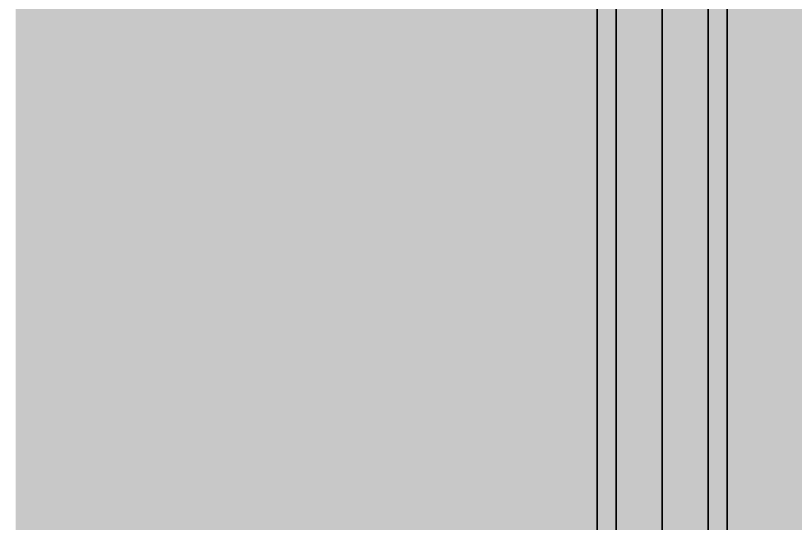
# Model space of a CAD drawing. Extents: x 7 to 469, y 84 to 397.
# Drawn here: x 87 to 126.8, y 240.34 to 266.25 of the extents above; entities that cross this region are included whole.
import ezdxf

# ---------------------------------------------------------------- set-up
doc = ezdxf.new("R2010")
doc.units = 0
doc.layers.get('0').update_dxf_attribs({"linetype": 'CONTINUOUS'})
for name, color, linetype in [('3D-MODEL', 1, 'CONTINUOUS'), ('RUN', 5, 'CONTINUOUS'), ('SUPPORT', 1, 'CONTINUOUS')]:
    doc.layers.add(name, color=color, linetype=linetype)

# ---------------------------------------------------------------- blocks, each defined once
blk = doc.blocks.new('RUN')
at = {"const_width": 1}
blk.add_lwpolyline([(0, 0), (1, 0)], dxfattribs=at)
at = {"flags": 9}
for tag, p in [('MAT', (0.349303, 0.182422)), ('SCH', (0.349303, 0.165755)), ('NOM', (0.349303, 0.149088))]:
    blk.add_attdef(tag, p, '', height=0.01, dxfattribs=at)
blk = doc.blocks.new('3DRUN')
at = {"color": 0, "linetype": 'CONTINUOUS'}
for points in [[(1, 0.353553, -0.353553), (1, 0.5), (0, 0.5), (0, 0.353553, -0.353553)], [(1, 0.5), (1, 0.353553, 0.353553), (0, 0.353553, 0.353553), (0, 0.5)], [(1, 0, -0.5), (1, 0.353553, -0.353553), (0, 0.353553, -0.353553), (0, 0, -0.5)], [(1, 0.353553, 0.353553), (1, 0, 0.5), (0, 0, 0.5), (0, 0.353553, 0.353553)], [(1, -0.353553, -0.353553), (1, 0, -0.5), (0, 0, -0.5), (0, -0.353553, -0.353553)], [(1, 0, 0.5), (1, -0.353553, 0.353553), (0, -0.353553, 0.353553), (0, 0, 0.5)], [(1, -0.353553, 0.353553), (1, -0.5), (0, -0.5), (0, -0.353553, 0.353553)], [(1, -0.5), (1, -0.353553, -0.353553), (0, -0.353553, -0.353553), (0, -0.5)]]:
    blk.add_3dface(points, dxfattribs=at)
blk = doc.blocks.new('3DLINSTP')
for p, q in [((0, 0), (0, -0.85)), ((0, -0.5), (-0.15, -0.4625)), ((0.15, -0.4625), (0, -0.5)), ((-0.5, -0.5), (-0.15, -0.5)), ((-0.15, -0.5375), (0, -0.5)), ((0, -0.5), (0.15, -0.5375)), ((0.5, -0.5), (0.15, -0.5)), ((-0.15, -1), (-0.15, -0.85)), ((-0.15, -0.85), (0.15, -0.85)), ((-0.075, -1), (-0.075, -0.85)), ((0, -1), (0, -0.85)), ((0.075, -1), (0.075, -0.85)), ((0.15, -0.85), (0.15, -1))]:
    blk.add_line(p, q)
at = {"extrusion": (-1, 0, 0)}
for centre in [(0.499999, -0.000001), (0.500001, 0.000001)]:
    blk.add_circle(centre, 0.000005, dxfattribs=at)
mesh = blk.add_polymesh((2, 10), dxfattribs=dict(n_close=True))
for k, corner in enumerate([(0, -0.500004, -0.000001), (0, -0.500003, 0.000002), (0, -0.500001, 0.000004), (0, -0.499998, 0.000004), (0, -0.499995, 0.000002), (0, -0.499994, -0.000001), (0, -0.499995, -0.000004), (0, -0.499998, -0.000005), (0, -0.500001, -0.000005), (0, -0.500003, -0.000004), (-0.15, -0.537298), (-0.15, -0.530174, 0.021923), (-0.15, -0.511526, 0.035472), (-0.15, -0.488474, 0.035472), (-0.15, -0.469826, 0.021923), (-0.15, -0.462702), (-0.15, -0.469826, -0.021923), (-0.15, -0.488474, -0.035472), (-0.15, -0.511526, -0.035472), (-0.15, -0.530174, -0.021923)]):
    mesh.set_mesh_vertex(divmod(k, 10), corner)
mesh = blk.add_polymesh((2, 10), dxfattribs=dict(n_close=True))
for k, corner in enumerate([(0, -0.500006, 0.000001), (0, -0.500005, 0.000004), (0, -0.500003, 0.000005), (0, -0.5, 0.000005), (0, -0.499997, 0.000004), (0, -0.499996, 0.000001), (0, -0.499997, -0.000002), (0, -0.5, -0.000004), (0, -0.500003, -0.000004), (0, -0.500005, -0.000002), (0.15, -0.537298), (0.15, -0.530174, 0.021923), (0.15, -0.511526, 0.035472), (0.15, -0.488474, 0.035472), (0.15, -0.469826, 0.021923), (0.15, -0.462702), (0.15, -0.469826, -0.021923), (0.15, -0.488474, -0.035472), (0.15, -0.511526, -0.035472), (0.15, -0.530174, -0.021923)]):
    mesh.set_mesh_vertex(divmod(k, 10), corner)
blk = doc.blocks.new('LINSTP')
for p, q in [((0, 0), (0, -0.85)), ((0, -0.5), (-0.15, -0.4625)), ((-0.15, -0.4625), (-0.15, -0.5)), ((0.15, -0.4625), (0, -0.5)), ((0.15, -0.5), (0.15, -0.4625)), ((-0.5, -0.5), (-0.15, -0.5)), ((-0.15, -0.5), (-0.15, -0.5375)), ((-0.15, -0.5375), (0, -0.5)), ((0, -0.5), (0.15, -0.5375)), ((0.5, -0.5), (0.15, -0.5)), ((0.15, -0.5375), (0.15, -0.5)), ((-0.15, -1), (-0.15, -0.85)), ((-0.15, -0.85), (0.15, -0.85)), ((-0.075, -1), (-0.075, -0.85)), ((0, -1), (0, -0.85)), ((0.075, -1), (0.075, -0.85)), ((0.15, -0.85), (0.15, -1))]:
    blk.add_line(p, q)
at = {"flags": 9}
for tag, p in [('TYP', (-0.00208, -1.064976)), ('SID', (-0.00208, -1.048309)), ('GFO', (-0.00208, -1.081643)), ('STF', (-0.00208, -1.114976)), ('GBK', (-0.00208, -1.098309))]:
    blk.add_attdef(tag, p, '', height=0.01, dxfattribs=at)

msp = doc.modelspace()

# ---------------------------------------------------------------- block references
at = {"layer": '3D-MODEL', "extrusion": (-1, 0, 0), "xscale": 16.5625, "yscale": 16.5625, "zscale": 16.5625}
msp.add_blockref('3DLINSTP', (-270, 0, -120), dxfattribs=at)
at = {"layer": '3D-MODEL', "xscale": 66, "yscale": 6.625, "zscale": 6.625, "rotation": 90}
msp.add_blockref('3DRUN', (120, 204), dxfattribs=at)
at = {"layer": 'RUN', "xscale": 66, "rotation": 90}
msp.add_blockref('RUN', (120, 204), dxfattribs=at)
at = {"layer": 'SUPPORT', "extrusion": (-1, 0, 0), "xscale": 16.5625, "yscale": 16.5625, "zscale": 16.5625}
msp.add_blockref('LINSTP', (-270, 0, -120), dxfattribs=at)

doc.saveas('drawing.dxf')
